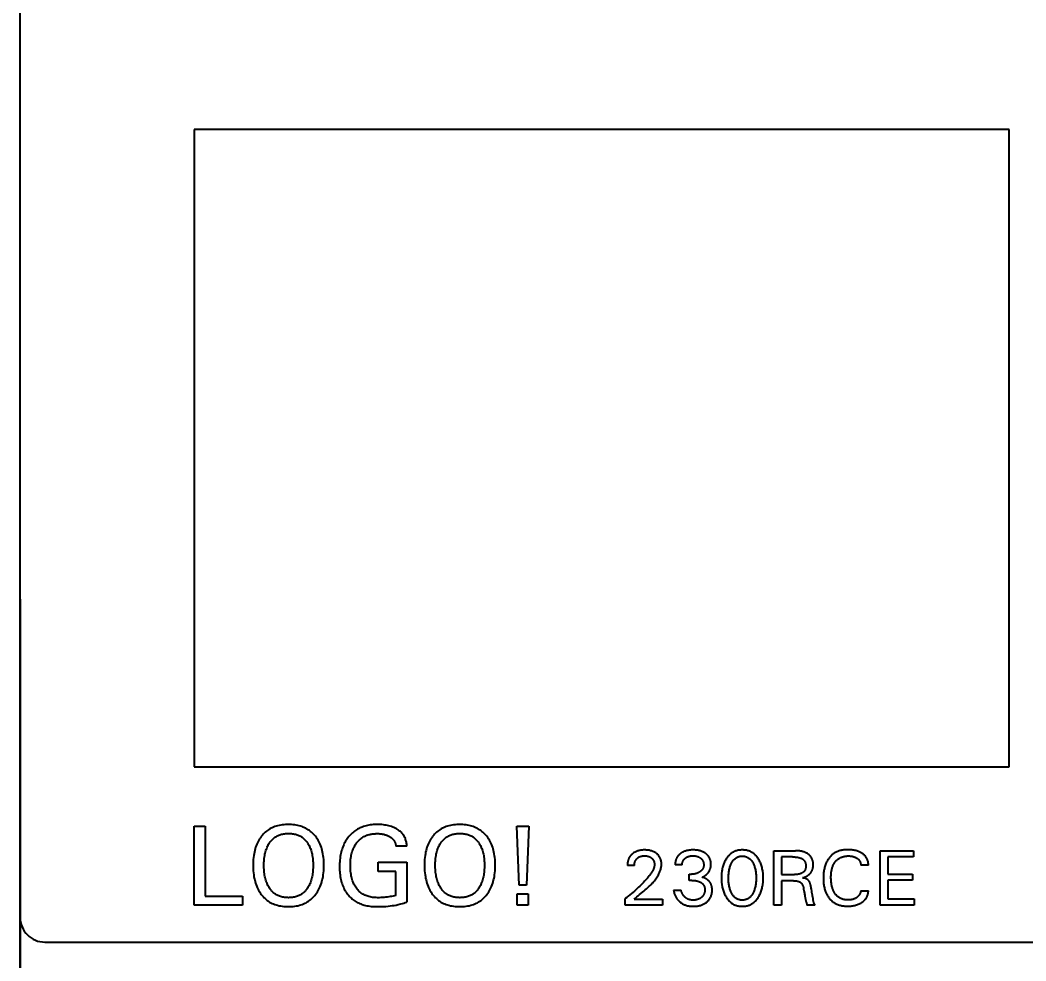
# Model space of a CAD drawing. Extents: x 0 to 420, y 0 to 297.
# Drawn here: x 88.19 to 128.91, y 184.77 to 222.86 of the extents above; entities that cross this region are included whole.
import ezdxf

# ---------------------------------------------------------------- set-up
doc = ezdxf.new("R2010")
doc.units = 0
doc.header["$LTSCALE"] = 23.1
doc.layers.get('0').update_dxf_attribs({"linetype": 'CONTINUOUS'})
doc.layers.add('10000_FRONT', color=7, linetype='CONTINUOUS')
doc.layers.add('10100_DIM_FRONT', color=7, linetype='CONTINUOUS')
doc.dimstyles.get("Standard").update_dxf_attribs({"dimtxt": 2.5, "dimasz": 2.5, "dimexe": 1.25, "dimexo": 0.625, "dimtad": 1, "dimcen": 2.5, "dimazin": 3, "dimtfac": 1, "dimtmove": 0, "dimatfit": 3})

# ---------------------------------------------------------------- blocks, each defined once
blk = doc.blocks.new('_FILLED')
at = {"color": 0, "linetype": 'BYBLOCK'}
blk.add_solid([(0, 0), (-1, 0.132), (-1, -0.132)], dxfattribs=at)
blk = doc.blocks.new('*D2')
at = {"layer": '10100_DIM_FRONT', "color": 7, "linetype": 'CONTINUOUS'}
for p, q in [((88.189, 199.406), (88.189, 146.927)), ((195.189, 170.026), (195.189, 146.927)), ((88.189, 148.927), (141.689, 148.927)), ((195.189, 148.927), (141.689, 148.927))]:
    blk.add_line(p, q, dxfattribs=at)
at = {"layer": '10100_DIM_FRONT', "color": 7, "linetype": 'CONTINUOUS', "xscale": 2.5, "yscale": 2.5, "zscale": 2.5, "rotation": 180}
blk.add_blockref('_FILLED', (88.189, 148.927), dxfattribs=at)
at = {"layer": '10100_DIM_FRONT', "color": 7, "linetype": 'CONTINUOUS', "xscale": 2.5, "yscale": 2.5, "zscale": 2.5}
blk.add_blockref('_FILLED', (195.189, 148.927), dxfattribs=at)

msp = doc.modelspace()

# ---------------------------------------------------------------- linework, layer by layer
at = {"layer": '10000_FRONT', "color": 7, "linetype": 'CONTINUOUS'}
for p, q in [((88.189, 164.026), (88.189, 252.026)), ((95.239, 218.426), (95.239, 192.626)), ((128.239, 218.426), (95.239, 218.426)), ((128.239, 192.626), (128.239, 218.426)), ((95.239, 192.626), (128.239, 192.626)), ((95.239, 187.026), (95.239, 190.226)), ((95.239, 190.226), (95.676, 190.226)), ((95.676, 190.226), (95.676, 187.388)), ((108.401, 187.828), (108.306, 190.226)), ((108.306, 190.226), (108.782, 190.226)), ((108.782, 190.226), (108.687, 187.828)), ((103.843, 189.409), (103.405, 189.409)), ((118.715, 187.026), (118.715, 189.226)), ((118.715, 189.226), (119.591, 189.226)), ((119.016, 188.976), (119.016, 188.26)), ((119.46, 188.976), (119.016, 188.976)), ((123.018, 187.026), (123.018, 189.226)), ((123.018, 189.226), (124.359, 189.226)), ((123.319, 188.976), (123.319, 188.282)), ((124.359, 188.976), (123.319, 188.976)), ((124.359, 189.226), (124.359, 188.976)), ((102.689, 188.389), (102.689, 188.77)), ((102.689, 188.77), (103.843, 188.77)), ((103.843, 188.77), (103.843, 187.15)), ((113.064, 188.632), (112.779, 188.632)), ((114.998, 188.653), (114.712, 188.653)), ((122.538, 188.642), (122.229, 188.642)), ((103.405, 188.389), (102.689, 188.389)), ((103.405, 187.42), (103.405, 188.389)), ((115.274, 188.027), (115.274, 188.273)), ((115.274, 188.273), (115.372, 188.273)), ((119.016, 188.26), (119.54, 188.26)), ((123.319, 188.282), (124.318, 188.282)), ((124.318, 188.282), (124.318, 188.033)), ((108.687, 187.828), (108.401, 187.828)), ((115.394, 188.027), (115.274, 188.027)), ((119.016, 188.011), (119.016, 187.026)), ((119.511, 188.011), (119.016, 188.011)), ((123.319, 188.033), (123.319, 187.275)), ((124.318, 188.033), (123.319, 188.033)), ((95.676, 187.388), (97.187, 187.388)), ((97.187, 187.388), (97.187, 187.026)), ((108.322, 187.026), (108.322, 187.484)), ((108.322, 187.484), (108.766, 187.484)), ((108.766, 187.484), (108.766, 187.026)), ((114.65, 187.626), (114.951, 187.626)), ((119.932, 187.588), (119.918, 187.68)), ((120.277, 187.375), (120.294, 187.278)), ((122.229, 187.609), (122.538, 187.609)), ((97.187, 187.026), (95.239, 187.026)), ((108.766, 187.026), (108.322, 187.026)), ((112.689, 187.026), (112.689, 187.289)), ((114.206, 187.026), (112.689, 187.026)), ((113.047, 187.266), (114.206, 187.266)), ((114.206, 187.266), (114.206, 187.026)), ((119.016, 187.026), (118.715, 187.026)), ((120.367, 187.027), (120.048, 187.027)), ((120.321, 187.154), (120.318, 187.167)), ((124.387, 187.026), (123.018, 187.026)), ((123.319, 187.275), (124.387, 187.275)), ((124.387, 187.275), (124.387, 187.026)), ((89.189, 185.526), (194.189, 185.526))]:
    msp.add_line(p, q, dxfattribs=at)
for points in [[(100.155, 187.456), (100.192, 187.507), (100.227, 187.56), (100.259, 187.614), (100.289, 187.67), (100.317, 187.726), (100.342, 187.784), (100.367, 187.848), (100.389, 187.913), (100.409, 187.979), (100.426, 188.046), (100.441, 188.113), (100.454, 188.18), (100.466, 188.257), (100.475, 188.334), (100.482, 188.412), (100.487, 188.489), (100.49, 188.567), (100.491, 188.645), (100.49, 188.721), (100.487, 188.797), (100.482, 188.873), (100.475, 188.949), (100.465, 189.025), (100.453, 189.1), (100.439, 189.166), (100.424, 189.232), (100.406, 189.298), (100.386, 189.362), (100.363, 189.426), (100.338, 189.488), (100.312, 189.545), (100.283, 189.601), (100.253, 189.656), (100.219, 189.709), (100.184, 189.761), (100.146, 189.811), (100.11, 189.854), (100.073, 189.896), (100.033, 189.936), (99.992, 189.974), (99.949, 190.01), (99.904, 190.044), (99.858, 190.076), (99.809, 190.106), (99.759, 190.134), (99.708, 190.159), (99.656, 190.182), (99.603, 190.202), (99.549, 190.22), (99.494, 190.236), (99.433, 190.251), (99.371, 190.263), (99.308, 190.273), (99.245, 190.28), (99.182, 190.285), (99.119, 190.288), (99.055, 190.289), (98.992, 190.288), (98.928, 190.285), (98.865, 190.28), (98.801, 190.273), (98.739, 190.263), (98.676, 190.251), (98.614, 190.236), (98.56, 190.22), (98.505, 190.202), (98.452, 190.182), (98.4, 190.16), (98.349, 190.135), (98.299, 190.107), (98.25, 190.077), (98.204, 190.046), (98.159, 190.012), (98.116, 189.976), (98.075, 189.938), (98.036, 189.898), (97.998, 189.856), (97.962, 189.813), (97.952, 189.799)], [(103.843, 189.409), (103.843, 189.449), (103.841, 189.489), (103.837, 189.529), (103.831, 189.569), (103.823, 189.608), (103.813, 189.647), (103.8, 189.686), (103.787, 189.721), (103.772, 189.756), (103.755, 189.789), (103.737, 189.822), (103.717, 189.854), (103.696, 189.885), (103.673, 189.914), (103.646, 189.944), (103.618, 189.973), (103.589, 190), (103.558, 190.025), (103.526, 190.05), (103.493, 190.072), (103.46, 190.094), (103.415, 190.12), (103.37, 190.143), (103.324, 190.165), (103.276, 190.185), (103.229, 190.202), (103.176, 190.219), (103.123, 190.234), (103.07, 190.247), (103.016, 190.258), (102.962, 190.267), (102.902, 190.276), (102.841, 190.282), (102.781, 190.286), (102.72, 190.288), (102.659, 190.289), (102.6, 190.288), (102.542, 190.286), (102.483, 190.282), (102.425, 190.276), (102.367, 190.269), (102.309, 190.26), (102.252, 190.248), (102.195, 190.235), (102.144, 190.221), (102.094, 190.205), (102.044, 190.187), (101.995, 190.168), (101.947, 190.147), (101.9, 190.123), (101.853, 190.098), (101.808, 190.071), (101.765, 190.043), (101.723, 190.013), (101.683, 189.981), (101.644, 189.948), (101.606, 189.913), (101.569, 189.876), (101.534, 189.838), (101.5, 189.799), (101.465, 189.755), (101.431, 189.709), (101.399, 189.662), (101.369, 189.613), (101.341, 189.564), (101.315, 189.513), (101.291, 189.462), (101.267, 189.406), (101.245, 189.349), (101.225, 189.291), (101.208, 189.233), (101.192, 189.174), (101.178, 189.114), (101.166, 189.054), (101.154, 188.987), (101.144, 188.919), (101.136, 188.851), (101.131, 188.782), (101.127, 188.714), (101.124, 188.645), (101.124, 188.577)], [(107.093, 187.456), (107.13, 187.507), (107.164, 187.56), (107.197, 187.614), (107.227, 187.67), (107.254, 187.726), (107.279, 187.784), (107.304, 187.848), (107.326, 187.913), (107.346, 187.979), (107.363, 188.046), (107.378, 188.113), (107.391, 188.18), (107.403, 188.257), (107.413, 188.334), (107.42, 188.412), (107.425, 188.489), (107.428, 188.567), (107.428, 188.645), (107.427, 188.721), (107.424, 188.797), (107.419, 188.873), (107.412, 188.949), (107.402, 189.025), (107.39, 189.1), (107.377, 189.166), (107.362, 189.232), (107.344, 189.298), (107.324, 189.362), (107.301, 189.426), (107.275, 189.488), (107.249, 189.545), (107.221, 189.601), (107.19, 189.656), (107.157, 189.709), (107.122, 189.761), (107.084, 189.811), (107.048, 189.854), (107.01, 189.896), (106.97, 189.936), (106.929, 189.974), (106.886, 190.01), (106.841, 190.044), (106.795, 190.076), (106.747, 190.106), (106.697, 190.134), (106.646, 190.159), (106.594, 190.182), (106.54, 190.202), (106.486, 190.22), (106.432, 190.236), (106.37, 190.251), (106.308, 190.263), (106.246, 190.273), (106.183, 190.28), (106.12, 190.285), (106.056, 190.288), (105.993, 190.289), (105.929, 190.288), (105.866, 190.285), (105.802, 190.28), (105.739, 190.273), (105.676, 190.263), (105.614, 190.251), (105.552, 190.236), (105.497, 190.22), (105.443, 190.202), (105.39, 190.182), (105.337, 190.16), (105.286, 190.135), (105.236, 190.107), (105.188, 190.077), (105.141, 190.046), (105.097, 190.012), (105.054, 189.976), (105.013, 189.938), (104.973, 189.898), (104.935, 189.856), (104.9, 189.813), (104.889, 189.799)], [(97.952, 189.799), (97.917, 189.751), (97.884, 189.702), (97.853, 189.651), (97.824, 189.599), (97.798, 189.546), (97.773, 189.492), (97.748, 189.429), (97.726, 189.365), (97.706, 189.3), (97.688, 189.235), (97.673, 189.169), (97.66, 189.102), (97.648, 189.027), (97.638, 188.951), (97.631, 188.874), (97.626, 188.798), (97.623, 188.721), (97.622, 188.645), (97.623, 188.567), (97.626, 188.489), (97.631, 188.412), (97.638, 188.334), (97.647, 188.257), (97.659, 188.18), (97.672, 188.112), (97.687, 188.045), (97.704, 187.978), (97.724, 187.912), (97.746, 187.847), (97.77, 187.783), (97.791, 187.733), (97.814, 187.684), (97.839, 187.636), (97.865, 187.589), (97.894, 187.543), (97.924, 187.498), (97.955, 187.454), (97.991, 187.41), (98.028, 187.367), (98.068, 187.325), (98.109, 187.286), (98.152, 187.249), (98.197, 187.214), (98.243, 187.181), (98.292, 187.15), (98.342, 187.122), (98.393, 187.096), (98.446, 187.073), (98.5, 187.052), (98.554, 187.033), (98.61, 187.017), (98.672, 187.001), (98.735, 186.989), (98.799, 186.979), (98.862, 186.971), (98.927, 186.966), (98.991, 186.963), (99.055, 186.962), (99.12, 186.963), (99.184, 186.966), (99.248, 186.971), (99.312, 186.979), (99.375, 186.989), (99.438, 187.002), (99.5, 187.017), (99.555, 187.033), (99.61, 187.052), (99.664, 187.073), (99.716, 187.097), (99.768, 187.123), (99.818, 187.151), (99.867, 187.182), (99.913, 187.215), (99.958, 187.25), (100.001, 187.288), (100.043, 187.327), (100.082, 187.369), (100.12, 187.412), (100.155, 187.456)], [(98.271, 187.738), (98.247, 187.778), (98.225, 187.818), (98.205, 187.86), (98.186, 187.903), (98.169, 187.946), (98.154, 187.989), (98.138, 188.038), (98.124, 188.088), (98.111, 188.138), (98.101, 188.188), (98.091, 188.239), (98.083, 188.29), (98.076, 188.348), (98.07, 188.406), (98.065, 188.465), (98.062, 188.523), (98.06, 188.582), (98.06, 188.64), (98.06, 188.698), (98.062, 188.755), (98.065, 188.813), (98.07, 188.87), (98.076, 188.928), (98.084, 188.985), (98.092, 189.035), (98.101, 189.085), (98.113, 189.134), (98.125, 189.183), (98.139, 189.232), (98.156, 189.28), (98.172, 189.323), (98.189, 189.366), (98.208, 189.407), (98.229, 189.448), (98.251, 189.488), (98.275, 189.527), (98.296, 189.558), (98.318, 189.589), (98.342, 189.618), (98.366, 189.647), (98.392, 189.674), (98.419, 189.7), (98.447, 189.725), (98.476, 189.749), (98.505, 189.77), (98.536, 189.791), (98.567, 189.809), (98.6, 189.827), (98.633, 189.843), (98.667, 189.857), (98.701, 189.87), (98.736, 189.882), (98.775, 189.893), (98.814, 189.902), (98.854, 189.91), (98.894, 189.916), (98.934, 189.921), (98.974, 189.924), (99.015, 189.926), (99.055, 189.926), (99.096, 189.926), (99.137, 189.924), (99.177, 189.921), (99.218, 189.916), (99.258, 189.91), (99.298, 189.902), (99.337, 189.893), (99.376, 189.882), (99.411, 189.87), (99.445, 189.857), (99.479, 189.843), (99.513, 189.827), (99.545, 189.81), (99.577, 189.791), (99.607, 189.77), (99.637, 189.749), (99.666, 189.725), (99.694, 189.7), (99.721, 189.674), (99.747, 189.647), (99.771, 189.618), (99.795, 189.589), (99.817, 189.558), (99.838, 189.527), (99.844, 189.517)], [(103.405, 187.42), (103.348, 187.405), (103.291, 187.391), (103.233, 187.378), (103.175, 187.367), (103.113, 187.357), (103.051, 187.349), (102.989, 187.341), (102.926, 187.335), (102.86, 187.33), (102.793, 187.327), (102.726, 187.325), (102.659, 187.325), (102.609, 187.326), (102.558, 187.329), (102.508, 187.333), (102.458, 187.338), (102.408, 187.346), (102.358, 187.356), (102.309, 187.367), (102.266, 187.38), (102.224, 187.394), (102.182, 187.411), (102.141, 187.429), (102.101, 187.449), (102.063, 187.471), (102.025, 187.495), (101.99, 187.521), (101.955, 187.548), (101.923, 187.577), (101.891, 187.608), (101.861, 187.64), (101.833, 187.673), (101.806, 187.708), (101.779, 187.747), (101.754, 187.788), (101.73, 187.829), (101.708, 187.872), (101.688, 187.915), (101.67, 187.959), (101.652, 188.01), (101.636, 188.06), (101.621, 188.112), (101.609, 188.164), (101.598, 188.216), (101.589, 188.269), (101.58, 188.329), (101.573, 188.39), (101.568, 188.452), (101.564, 188.513), (101.562, 188.574), (101.561, 188.636), (101.562, 188.696), (101.564, 188.755), (101.568, 188.815), (101.573, 188.874), (101.581, 188.934), (101.59, 188.993), (101.599, 189.044), (101.611, 189.096), (101.624, 189.147), (101.639, 189.197), (101.655, 189.247), (101.674, 189.296), (101.693, 189.34), (101.714, 189.383), (101.737, 189.425), (101.761, 189.466), (101.787, 189.506), (101.815, 189.545), (101.842, 189.579), (101.871, 189.612), (101.901, 189.643), (101.933, 189.673), (101.965, 189.701), (102, 189.728), (102.035, 189.753), (102.072, 189.777), (102.111, 189.798), (102.15, 189.818), (102.191, 189.835), (102.232, 189.851), (102.274, 189.865), (102.316, 189.878)], [(102.316, 189.878), (102.347, 189.886), (102.378, 189.892), (102.408, 189.898), (102.44, 189.904), (102.471, 189.908), (102.502, 189.912), (102.533, 189.915), (102.565, 189.917), (102.596, 189.918), (102.628, 189.919), (102.659, 189.919), (102.689, 189.919), (102.719, 189.918), (102.748, 189.916), (102.778, 189.914), (102.807, 189.911), (102.837, 189.907), (102.864, 189.902), (102.891, 189.897), (102.918, 189.891), (102.945, 189.884), (102.971, 189.876), (102.998, 189.868), (103.023, 189.859), (103.047, 189.85), (103.071, 189.839), (103.095, 189.828), (103.119, 189.816), (103.142, 189.804), (103.159, 189.794), (103.175, 189.784), (103.191, 189.773), (103.207, 189.762), (103.222, 189.75), (103.237, 189.738), (103.252, 189.725), (103.266, 189.712), (103.279, 189.698), (103.292, 189.684), (103.305, 189.668), (103.317, 189.653), (103.329, 189.636), (103.339, 189.62), (103.349, 189.602), (103.358, 189.585), (103.367, 189.567), (103.374, 189.55), (103.38, 189.533), (103.386, 189.516), (103.391, 189.499), (103.395, 189.481), (103.399, 189.463), (103.402, 189.445), (103.404, 189.427), (103.405, 189.409)], [(104.889, 189.799), (104.854, 189.751), (104.821, 189.702), (104.79, 189.651), (104.762, 189.599), (104.735, 189.546), (104.711, 189.492), (104.686, 189.429), (104.663, 189.365), (104.643, 189.3), (104.626, 189.235), (104.61, 189.169), (104.597, 189.102), (104.585, 189.027), (104.576, 188.951), (104.568, 188.874), (104.563, 188.798), (104.561, 188.721), (104.56, 188.645), (104.56, 188.567), (104.563, 188.489), (104.568, 188.412), (104.575, 188.334), (104.585, 188.257), (104.597, 188.18), (104.609, 188.112), (104.624, 188.045), (104.641, 187.978), (104.661, 187.912), (104.683, 187.847), (104.708, 187.783), (104.729, 187.733), (104.752, 187.684), (104.777, 187.636), (104.803, 187.589), (104.831, 187.543), (104.861, 187.498), (104.893, 187.454), (104.928, 187.41), (104.966, 187.367), (105.005, 187.325), (105.046, 187.286), (105.089, 187.249), (105.134, 187.214), (105.18, 187.181), (105.229, 187.15), (105.279, 187.122), (105.331, 187.096), (105.384, 187.073), (105.437, 187.052), (105.492, 187.033), (105.547, 187.017), (105.61, 187.001), (105.673, 186.989), (105.736, 186.979), (105.8, 186.971), (105.864, 186.966), (105.928, 186.963), (105.993, 186.962), (106.057, 186.963), (106.121, 186.966), (106.185, 186.971), (106.249, 186.979), (106.312, 186.989), (106.375, 187.002), (106.438, 187.017), (106.493, 187.033), (106.548, 187.052), (106.601, 187.073), (106.654, 187.097), (106.705, 187.123), (106.756, 187.151), (106.804, 187.182), (106.851, 187.215), (106.896, 187.25), (106.939, 187.288), (106.98, 187.327), (107.02, 187.369), (107.057, 187.412), (107.093, 187.456)], [(105.208, 187.738), (105.185, 187.778), (105.163, 187.818), (105.142, 187.86), (105.124, 187.903), (105.107, 187.946), (105.091, 187.989), (105.075, 188.038), (105.061, 188.088), (105.049, 188.138), (105.038, 188.188), (105.029, 188.239), (105.021, 188.29), (105.013, 188.348), (105.007, 188.406), (105.003, 188.465), (105, 188.523), (104.998, 188.582), (104.997, 188.64), (104.998, 188.698), (105, 188.755), (105.003, 188.813), (105.007, 188.87), (105.014, 188.928), (105.021, 188.985), (105.029, 189.035), (105.039, 189.085), (105.05, 189.134), (105.063, 189.183), (105.077, 189.232), (105.093, 189.28), (105.109, 189.323), (105.127, 189.366), (105.146, 189.407), (105.166, 189.448), (105.189, 189.488), (105.213, 189.527), (105.234, 189.558), (105.256, 189.589), (105.279, 189.618), (105.304, 189.647), (105.329, 189.674), (105.356, 189.7), (105.384, 189.725), (105.413, 189.749), (105.443, 189.77), (105.473, 189.791), (105.505, 189.809), (105.537, 189.827), (105.57, 189.843), (105.604, 189.857), (105.639, 189.87), (105.673, 189.882), (105.712, 189.893), (105.752, 189.902), (105.791, 189.91), (105.831, 189.916), (105.871, 189.921), (105.912, 189.924), (105.952, 189.926), (105.993, 189.926), (106.034, 189.926), (106.074, 189.924), (106.115, 189.921), (106.155, 189.916), (106.195, 189.91), (106.235, 189.902), (106.275, 189.893), (106.314, 189.882), (106.349, 189.87), (106.383, 189.857), (106.417, 189.843), (106.45, 189.827), (106.482, 189.81), (106.514, 189.791), (106.545, 189.77), (106.574, 189.749), (106.604, 189.725), (106.632, 189.7), (106.659, 189.674), (106.684, 189.647), (106.709, 189.618), (106.732, 189.589), (106.754, 189.558), (106.775, 189.527), (106.782, 189.517)], [(99.844, 189.517), (99.867, 189.479), (99.888, 189.441), (99.908, 189.402), (99.926, 189.362), (99.942, 189.321), (99.957, 189.28), (99.974, 189.232), (99.988, 189.183), (100, 189.134), (100.012, 189.085), (100.021, 189.035), (100.029, 188.985), (100.037, 188.928), (100.043, 188.87), (100.048, 188.813), (100.051, 188.755), (100.053, 188.698), (100.053, 188.64), (100.053, 188.582), (100.051, 188.523), (100.048, 188.464), (100.043, 188.406), (100.037, 188.347), (100.03, 188.289), (100.022, 188.238), (100.012, 188.187), (100.002, 188.137), (99.989, 188.087), (99.975, 188.037), (99.96, 187.988), (99.944, 187.945), (99.927, 187.902), (99.908, 187.86), (99.888, 187.818), (99.866, 187.777), (99.842, 187.738), (99.821, 187.706), (99.799, 187.674), (99.776, 187.644), (99.751, 187.614), (99.726, 187.586), (99.699, 187.559), (99.67, 187.533), (99.641, 187.508), (99.611, 187.486), (99.58, 187.465), (99.549, 187.446), (99.516, 187.428), (99.483, 187.411), (99.449, 187.396), (99.414, 187.383), (99.379, 187.371), (99.339, 187.359), (99.3, 187.35), (99.259, 187.342), (99.219, 187.335), (99.178, 187.331), (99.137, 187.327), (99.096, 187.326), (99.055, 187.325), (99.014, 187.326), (98.973, 187.327), (98.932, 187.331), (98.892, 187.335), (98.851, 187.342), (98.811, 187.35), (98.772, 187.359), (98.732, 187.371), (98.697, 187.383), (98.663, 187.396), (98.629, 187.411), (98.595, 187.428), (98.563, 187.446), (98.531, 187.465), (98.5, 187.486), (98.471, 187.508), (98.441, 187.533), (98.413, 187.559), (98.387, 187.586), (98.361, 187.614), (98.337, 187.644), (98.313, 187.674), (98.291, 187.706), (98.271, 187.738)], [(106.782, 189.517), (106.805, 189.479), (106.826, 189.441), (106.845, 189.402), (106.863, 189.362), (106.88, 189.321), (106.895, 189.28), (106.911, 189.232), (106.925, 189.183), (106.938, 189.134), (106.949, 189.085), (106.959, 189.035), (106.967, 188.985), (106.974, 188.928), (106.981, 188.87), (106.985, 188.813), (106.988, 188.755), (106.99, 188.698), (106.991, 188.64), (106.99, 188.582), (106.988, 188.523), (106.985, 188.464), (106.981, 188.406), (106.975, 188.347), (106.967, 188.289), (106.959, 188.238), (106.95, 188.187), (106.939, 188.137), (106.927, 188.087), (106.913, 188.037), (106.897, 187.988), (106.881, 187.945), (106.864, 187.902), (106.846, 187.86), (106.825, 187.818), (106.803, 187.777), (106.78, 187.738), (106.759, 187.706), (106.737, 187.674), (106.713, 187.644), (106.689, 187.614), (106.663, 187.586), (106.636, 187.559), (106.608, 187.533), (106.578, 187.508), (106.549, 187.486), (106.518, 187.465), (106.486, 187.446), (106.454, 187.428), (106.42, 187.411), (106.386, 187.396), (106.351, 187.383), (106.316, 187.371), (106.277, 187.359), (106.237, 187.35), (106.197, 187.342), (106.157, 187.335), (106.116, 187.331), (106.075, 187.327), (106.034, 187.326), (105.993, 187.325), (105.952, 187.326), (105.911, 187.327), (105.87, 187.331), (105.829, 187.335), (105.789, 187.342), (105.749, 187.35), (105.709, 187.359), (105.67, 187.371), (105.635, 187.383), (105.6, 187.396), (105.566, 187.411), (105.533, 187.428), (105.5, 187.446), (105.469, 187.465), (105.438, 187.486), (105.408, 187.508), (105.379, 187.533), (105.351, 187.559), (105.324, 187.586), (105.298, 187.614), (105.274, 187.644), (105.251, 187.674), (105.229, 187.706), (105.208, 187.738)], [(112.979, 189.099), (112.968, 189.09), (112.957, 189.08), (112.947, 189.071), (112.937, 189.061), (112.928, 189.05), (112.918, 189.04), (112.909, 189.029), (112.9, 189.018), (112.892, 189.007), (112.883, 188.996), (112.875, 188.984), (112.868, 188.972), (112.86, 188.96), (112.853, 188.948), (112.847, 188.936), (112.84, 188.923), (112.834, 188.91), (112.829, 188.897), (112.823, 188.884), (112.818, 188.871), (112.813, 188.857), (112.809, 188.844), (112.805, 188.83), (112.801, 188.817), (112.797, 188.801), (112.794, 188.786), (112.791, 188.771), (112.788, 188.755), (112.786, 188.74), (112.784, 188.724), (112.782, 188.709), (112.781, 188.693), (112.78, 188.678), (112.779, 188.662), (112.779, 188.647), (112.779, 188.632)], [(113.047, 187.266), (113.102, 187.311), (113.158, 187.357), (113.215, 187.403), (113.272, 187.449), (113.329, 187.495), (113.387, 187.542), (113.444, 187.589), (113.501, 187.637), (113.557, 187.685), (113.612, 187.735), (113.666, 187.785), (113.702, 187.82), (113.737, 187.856), (113.771, 187.893), (113.805, 187.93), (113.838, 187.967), (113.87, 188.006), (113.9, 188.045), (113.93, 188.085), (113.959, 188.126), (113.986, 188.168), (114.012, 188.211), (114.037, 188.255), (114.052, 188.285), (114.068, 188.316), (114.082, 188.347), (114.095, 188.379), (114.108, 188.411), (114.119, 188.443), (114.129, 188.475), (114.138, 188.508), (114.145, 188.541), (114.151, 188.575), (114.156, 188.608), (114.159, 188.641), (114.16, 188.675), (114.16, 188.705), (114.158, 188.735), (114.155, 188.764), (114.151, 188.794), (114.145, 188.823), (114.137, 188.852), (114.129, 188.878), (114.119, 188.904), (114.108, 188.929), (114.096, 188.953), (114.082, 188.977), (114.068, 188.999), (114.051, 189.022), (114.033, 189.043), (114.014, 189.063), (113.994, 189.082), (113.973, 189.101), (113.951, 189.118), (113.926, 189.136), (113.899, 189.153), (113.872, 189.169), (113.844, 189.183), (113.815, 189.196), (113.784, 189.208), (113.753, 189.219), (113.72, 189.228), (113.688, 189.236), (113.655, 189.243), (113.618, 189.249), (113.581, 189.253), (113.544, 189.256), (113.507, 189.258), (113.47, 189.258), (113.431, 189.258), (113.393, 189.256), (113.355, 189.252), (113.318, 189.247), (113.28, 189.241), (113.252, 189.234), (113.224, 189.227), (113.196, 189.219), (113.169, 189.21), (113.143, 189.199), (113.116, 189.188), (113.087, 189.173), (113.058, 189.157), (113.031, 189.139), (113.004, 189.12), (112.979, 189.099)], [(113.064, 188.632), (113.064, 188.648), (113.065, 188.664), (113.066, 188.68), (113.068, 188.696), (113.07, 188.712), (113.073, 188.728), (113.077, 188.744), (113.08, 188.758), (113.085, 188.772), (113.089, 188.786), (113.095, 188.799), (113.1, 188.813), (113.107, 188.826), (113.114, 188.839), (113.121, 188.851), (113.129, 188.863), (113.137, 188.874), (113.146, 188.886), (113.156, 188.896), (113.166, 188.907), (113.176, 188.917), (113.186, 188.927), (113.198, 188.936), (113.209, 188.945), (113.221, 188.953), (113.233, 188.961), (113.245, 188.968), (113.258, 188.975), (113.271, 188.981), (113.285, 188.987), (113.299, 188.993), (113.313, 188.998), (113.327, 189.002), (113.341, 189.006), (113.356, 189.01), (113.372, 189.013), (113.388, 189.016), (113.404, 189.018), (113.421, 189.019), (113.437, 189.02), (113.453, 189.021), (113.47, 189.021), (113.488, 189.021), (113.507, 189.02), (113.525, 189.019), (113.544, 189.017), (113.562, 189.015), (113.581, 189.011), (113.595, 189.009), (113.609, 189.005), (113.622, 189.001), (113.636, 188.997), (113.65, 188.993), (113.663, 188.987), (113.676, 188.982), (113.69, 188.975), (113.704, 188.968), (113.718, 188.96), (113.731, 188.951), (113.744, 188.942), (113.757, 188.932), (113.767, 188.923), (113.778, 188.914), (113.788, 188.904), (113.797, 188.894), (113.806, 188.883), (113.814, 188.872), (113.822, 188.86), (113.83, 188.848), (113.836, 188.836), (113.843, 188.823), (113.848, 188.81), (113.853, 188.797), (113.858, 188.784), (113.862, 188.77), (113.866, 188.755), (113.869, 188.74), (113.871, 188.725), (113.873, 188.709), (113.875, 188.694), (113.875, 188.678), (113.875, 188.663)], [(115.074, 189.195), (115.059, 189.188), (115.044, 189.181), (115.03, 189.174), (115.015, 189.167), (115.001, 189.159), (114.987, 189.151), (114.973, 189.142), (114.959, 189.134), (114.945, 189.124), (114.932, 189.115), (114.921, 189.106), (114.909, 189.097), (114.898, 189.088), (114.887, 189.078), (114.877, 189.068), (114.866, 189.058), (114.856, 189.048), (114.846, 189.037), (114.837, 189.026), (114.827, 189.015), (114.819, 189.004), (114.81, 188.992), (114.801, 188.979), (114.793, 188.966), (114.785, 188.953), (114.778, 188.939), (114.771, 188.925), (114.764, 188.911), (114.758, 188.897), (114.752, 188.883), (114.746, 188.868), (114.741, 188.853), (114.737, 188.838), (114.732, 188.822), (114.728, 188.805), (114.724, 188.789), (114.721, 188.772), (114.719, 188.755), (114.716, 188.738), (114.715, 188.721), (114.713, 188.704), (114.713, 188.687), (114.712, 188.67), (114.712, 188.653)], [(114.998, 188.653), (114.998, 188.669), (114.998, 188.685), (115, 188.701), (115.002, 188.717), (115.005, 188.732), (115.008, 188.748), (115.013, 188.763), (115.017, 188.777), (115.022, 188.791), (115.028, 188.805), (115.034, 188.818), (115.041, 188.831), (115.049, 188.843), (115.057, 188.856), (115.065, 188.866), (115.074, 188.877), (115.082, 188.887), (115.092, 188.896), (115.101, 188.905), (115.111, 188.914), (115.121, 188.923), (115.132, 188.931), (115.145, 188.941), (115.159, 188.95), (115.174, 188.959), (115.188, 188.967), (115.203, 188.974), (115.219, 188.981), (115.235, 188.988), (115.252, 188.994), (115.268, 188.999), (115.285, 189.004), (115.302, 189.008), (115.32, 189.011), (115.338, 189.014), (115.358, 189.017), (115.377, 189.019), (115.396, 189.02), (115.415, 189.021), (115.434, 189.021), (115.454, 189.021), (115.473, 189.02), (115.493, 189.019), (115.513, 189.017), (115.532, 189.014), (115.551, 189.011), (115.569, 189.008), (115.586, 189.004), (115.603, 188.999), (115.62, 188.994), (115.637, 188.988), (115.653, 188.981), (115.668, 188.974), (115.683, 188.967), (115.698, 188.959), (115.712, 188.95), (115.726, 188.941), (115.74, 188.931), (115.75, 188.923), (115.76, 188.914), (115.77, 188.905), (115.779, 188.896), (115.788, 188.887), (115.797, 188.877), (115.805, 188.867), (115.813, 188.856), (115.82, 188.845), (115.826, 188.834), (115.832, 188.823), (115.838, 188.811), (115.843, 188.799), (115.848, 188.787), (115.852, 188.775), (115.856, 188.762), (115.86, 188.747), (115.864, 188.731), (115.867, 188.715), (115.869, 188.699), (115.87, 188.683), (115.871, 188.666), (115.871, 188.65)], [(115.802, 188.151), (115.821, 188.16), (115.84, 188.169), (115.859, 188.179), (115.877, 188.189), (115.895, 188.2), (115.912, 188.211), (115.93, 188.223), (115.946, 188.235), (115.963, 188.248), (115.981, 188.263), (115.998, 188.279), (116.015, 188.296), (116.031, 188.313), (116.046, 188.331), (116.061, 188.349), (116.075, 188.369), (116.087, 188.388), (116.098, 188.407), (116.109, 188.427), (116.118, 188.448), (116.127, 188.469), (116.135, 188.49), (116.142, 188.512), (116.148, 188.535), (116.153, 188.559), (116.157, 188.582), (116.16, 188.606), (116.162, 188.63), (116.163, 188.654), (116.164, 188.678), (116.164, 188.701), (116.162, 188.723), (116.161, 188.745), (116.158, 188.767), (116.154, 188.789), (116.15, 188.811), (116.145, 188.832), (116.138, 188.854), (116.131, 188.876), (116.122, 188.898), (116.112, 188.92), (116.101, 188.941), (116.089, 188.962), (116.076, 188.982), (116.062, 189.001), (116.048, 189.018), (116.034, 189.035), (116.019, 189.051), (116.003, 189.066), (115.987, 189.081), (115.97, 189.095), (115.953, 189.108), (115.935, 189.121), (115.912, 189.136), (115.889, 189.15), (115.865, 189.163), (115.841, 189.176), (115.816, 189.187), (115.791, 189.197), (115.765, 189.207), (115.737, 189.216), (115.71, 189.224), (115.682, 189.232), (115.654, 189.238), (115.626, 189.243), (115.594, 189.248), (115.563, 189.252), (115.532, 189.255), (115.5, 189.257), (115.469, 189.258), (115.437, 189.258), (115.405, 189.258), (115.372, 189.257), (115.34, 189.255), (115.307, 189.252), (115.275, 189.247), (115.243, 189.242), (115.214, 189.237), (115.185, 189.23), (115.157, 189.223), (115.129, 189.215), (115.101, 189.205), (115.074, 189.195)], [(118.088, 187.356), (118.109, 187.392), (118.129, 187.429), (118.147, 187.467), (118.164, 187.505), (118.18, 187.544), (118.194, 187.583), (118.208, 187.625), (118.221, 187.668), (118.232, 187.711), (118.242, 187.754), (118.251, 187.797), (118.258, 187.841), (118.265, 187.889), (118.271, 187.937), (118.275, 187.985), (118.278, 188.033), (118.279, 188.081), (118.28, 188.129), (118.279, 188.177), (118.277, 188.225), (118.275, 188.272), (118.27, 188.319), (118.265, 188.367), (118.258, 188.414), (118.25, 188.457), (118.242, 188.499), (118.232, 188.542), (118.22, 188.584), (118.207, 188.626), (118.193, 188.667), (118.178, 188.706), (118.162, 188.744), (118.145, 188.782), (118.126, 188.819), (118.106, 188.855), (118.085, 188.89), (118.066, 188.919), (118.047, 188.946), (118.027, 188.973), (118.006, 189), (117.983, 189.025), (117.96, 189.049), (117.936, 189.073), (117.91, 189.095), (117.882, 189.117), (117.853, 189.138), (117.823, 189.157), (117.791, 189.175), (117.759, 189.191), (117.726, 189.205), (117.693, 189.217), (117.661, 189.227), (117.629, 189.236), (117.597, 189.243), (117.564, 189.249), (117.531, 189.253), (117.498, 189.256), (117.465, 189.258), (117.432, 189.258), (117.398, 189.258), (117.365, 189.256), (117.332, 189.253), (117.299, 189.249), (117.267, 189.243), (117.235, 189.236), (117.203, 189.227), (117.171, 189.217), (117.138, 189.205), (117.105, 189.191), (117.073, 189.175), (117.041, 189.157), (117.011, 189.138), (116.982, 189.117), (116.953, 189.095), (116.928, 189.073), (116.903, 189.049), (116.88, 189.025), (116.858, 189), (116.836, 188.973), (116.816, 188.946), (116.797, 188.919), (116.778, 188.89), (116.773, 188.881)], [(116.982, 187.545), (116.968, 187.578), (116.954, 187.612), (116.942, 187.646), (116.931, 187.681), (116.921, 187.716), (116.911, 187.754), (116.903, 187.793), (116.896, 187.832), (116.889, 187.871), (116.884, 187.91), (116.879, 187.953), (116.876, 187.996), (116.874, 188.04), (116.872, 188.083), (116.872, 188.126), (116.872, 188.169), (116.874, 188.212), (116.876, 188.254), (116.88, 188.297), (116.884, 188.34), (116.89, 188.378), (116.896, 188.417), (116.903, 188.455), (116.912, 188.493), (116.922, 188.53), (116.932, 188.565), (116.943, 188.599), (116.956, 188.633), (116.969, 188.666), (116.984, 188.699), (116.996, 188.722), (117.008, 188.745), (117.021, 188.767), (117.035, 188.789), (117.05, 188.811), (117.065, 188.832), (117.082, 188.852), (117.1, 188.871), (117.116, 188.887), (117.133, 188.902), (117.151, 188.917), (117.169, 188.93), (117.188, 188.943), (117.208, 188.954), (117.228, 188.965), (117.249, 188.974), (117.27, 188.983), (117.293, 188.99), (117.315, 188.996), (117.338, 189.001), (117.361, 189.004), (117.385, 189.007), (117.408, 189.008), (117.432, 189.009), (117.455, 189.008), (117.478, 189.007), (117.502, 189.004), (117.525, 189.001), (117.548, 188.996), (117.57, 188.99), (117.593, 188.983), (117.614, 188.974), (117.635, 188.965), (117.655, 188.954), (117.675, 188.943), (117.694, 188.93), (117.712, 188.917), (117.73, 188.902), (117.747, 188.887), (117.763, 188.871), (117.781, 188.852), (117.798, 188.832), (117.813, 188.811), (117.828, 188.789), (117.842, 188.767), (117.855, 188.745), (117.867, 188.722), (117.879, 188.699), (117.882, 188.692)], [(119.46, 188.976), (119.486, 188.976), (119.511, 188.975), (119.537, 188.974), (119.562, 188.973), (119.588, 188.971), (119.613, 188.969), (119.634, 188.967), (119.655, 188.964), (119.676, 188.961), (119.697, 188.957), (119.717, 188.953), (119.738, 188.948), (119.752, 188.944), (119.766, 188.94), (119.78, 188.935), (119.794, 188.93), (119.808, 188.925), (119.821, 188.919), (119.834, 188.912), (119.846, 188.906), (119.858, 188.899), (119.869, 188.892), (119.88, 188.884), (119.89, 188.875), (119.901, 188.867), (119.91, 188.858), (119.92, 188.848), (119.929, 188.838), (119.937, 188.828), (119.945, 188.817), (119.952, 188.806), (119.959, 188.795), (119.965, 188.783), (119.971, 188.771), (119.976, 188.759), (119.981, 188.747), (119.985, 188.734), (119.99, 188.72), (119.993, 188.705), (119.997, 188.691), (119.999, 188.676), (120.001, 188.661), (120.003, 188.646), (120.004, 188.631), (120.004, 188.616), (120.004, 188.6), (120.004, 188.588), (120.003, 188.575), (120.002, 188.563), (120.001, 188.55), (119.999, 188.538), (119.997, 188.525), (119.995, 188.513), (119.992, 188.501), (119.988, 188.489), (119.985, 188.477), (119.981, 188.466), (119.976, 188.454), (119.971, 188.443), (119.965, 188.432), (119.959, 188.422), (119.953, 188.411), (119.945, 188.401), (119.937, 188.391), (119.928, 188.382), (119.919, 188.373), (119.91, 188.364), (119.9, 188.356), (119.89, 188.348), (119.879, 188.34), (119.868, 188.333), (119.857, 188.326), (119.845, 188.32), (119.834, 188.314), (119.822, 188.308), (119.81, 188.303), (119.798, 188.298), (119.781, 188.292), (119.764, 188.287), (119.747, 188.282), (119.73, 188.278), (119.713, 188.274), (119.696, 188.271), (119.679, 188.268), (119.661, 188.266), (119.644, 188.265), (119.627, 188.263), (119.609, 188.262), (119.592, 188.261), (119.574, 188.261), (119.557, 188.261), (119.54, 188.26)], [(119.87, 188.126), (119.891, 188.133), (119.913, 188.14), (119.934, 188.148), (119.955, 188.156), (119.974, 188.165), (119.994, 188.174), (120.013, 188.183), (120.032, 188.194), (120.049, 188.204), (120.067, 188.215), (120.084, 188.226), (120.101, 188.239), (120.117, 188.251), (120.132, 188.264), (120.147, 188.278), (120.162, 188.292), (120.176, 188.306), (120.189, 188.321), (120.202, 188.337), (120.214, 188.353), (120.225, 188.37), (120.236, 188.386), (120.245, 188.404), (120.254, 188.421), (120.262, 188.439), (120.27, 188.457), (120.276, 188.476), (120.282, 188.494), (120.288, 188.515), (120.293, 188.535), (120.297, 188.556), (120.3, 188.577), (120.302, 188.598), (120.304, 188.619), (120.305, 188.64), (120.305, 188.661), (120.305, 188.684), (120.304, 188.706), (120.302, 188.729), (120.299, 188.751), (120.296, 188.773), (120.292, 188.795), (120.287, 188.817), (120.28, 188.839), (120.274, 188.858), (120.267, 188.877), (120.259, 188.896), (120.25, 188.915), (120.24, 188.933), (120.23, 188.951), (120.219, 188.968), (120.207, 188.985), (120.194, 189.001), (120.18, 189.017), (120.165, 189.032), (120.15, 189.047), (120.134, 189.061), (120.118, 189.074), (120.101, 189.087), (120.084, 189.099), (120.065, 189.111), (120.046, 189.123), (120.026, 189.133), (120.006, 189.143), (119.986, 189.153), (119.966, 189.161), (119.945, 189.169), (119.922, 189.177), (119.899, 189.185), (119.876, 189.191), (119.852, 189.197), (119.829, 189.203), (119.805, 189.207), (119.781, 189.212), (119.749, 189.216), (119.718, 189.22), (119.686, 189.222), (119.654, 189.224), (119.623, 189.225), (119.591, 189.226)], [(122.538, 188.642), (122.538, 188.671), (122.537, 188.699), (122.534, 188.728), (122.529, 188.756), (122.524, 188.784), (122.516, 188.812), (122.508, 188.839), (122.498, 188.864), (122.488, 188.889), (122.476, 188.913), (122.463, 188.936), (122.449, 188.959), (122.434, 188.981), (122.417, 189.002), (122.399, 189.023), (122.379, 189.044), (122.358, 189.063), (122.336, 189.081), (122.314, 189.099), (122.29, 189.115), (122.267, 189.13), (122.24, 189.146), (122.214, 189.16), (122.187, 189.173), (122.159, 189.186), (122.131, 189.197), (122.103, 189.208), (122.066, 189.22), (122.028, 189.23), (121.99, 189.239), (121.952, 189.247), (121.913, 189.254), (121.87, 189.26), (121.827, 189.264), (121.784, 189.267), (121.741, 189.269), (121.697, 189.269), (121.659, 189.269), (121.621, 189.267), (121.582, 189.264), (121.544, 189.26), (121.506, 189.255), (121.468, 189.249), (121.431, 189.241), (121.393, 189.231), (121.36, 189.222), (121.327, 189.211), (121.295, 189.199), (121.263, 189.185), (121.232, 189.17), (121.201, 189.154), (121.171, 189.137), (121.142, 189.118), (121.114, 189.098), (121.087, 189.077), (121.061, 189.055), (121.036, 189.032), (121.011, 189.008), (120.988, 188.982), (120.966, 188.956), (120.944, 188.929), (120.922, 188.899), (120.902, 188.869), (120.882, 188.837), (120.864, 188.805), (120.847, 188.772), (120.831, 188.738), (120.816, 188.704), (120.801, 188.667), (120.788, 188.629), (120.776, 188.59), (120.765, 188.551), (120.755, 188.512), (120.747, 188.473), (120.739, 188.433), (120.732, 188.388), (120.726, 188.343), (120.721, 188.298), (120.718, 188.252), (120.715, 188.207), (120.714, 188.161), (120.714, 188.115)], [(121.033, 188.341), (121.036, 188.364), (121.04, 188.388), (121.045, 188.417), (121.051, 188.446), (121.058, 188.475), (121.065, 188.504), (121.074, 188.533), (121.083, 188.561), (121.093, 188.589), (121.103, 188.614), (121.114, 188.639), (121.126, 188.663), (121.138, 188.687), (121.152, 188.711), (121.166, 188.734), (121.181, 188.756), (121.195, 188.774), (121.209, 188.792), (121.223, 188.809), (121.238, 188.826), (121.254, 188.842), (121.271, 188.858), (121.288, 188.872), (121.305, 188.887), (121.323, 188.9), (121.342, 188.913), (121.361, 188.925), (121.381, 188.936), (121.401, 188.946), (121.421, 188.956), (121.442, 188.964), (121.463, 188.972), (121.484, 188.98), (121.506, 188.986), (121.53, 188.993), (121.554, 188.998), (121.579, 189.003), (121.604, 189.007), (121.629, 189.01), (121.653, 189.012), (121.679, 189.014), (121.704, 189.015), (121.729, 189.015), (121.754, 189.015), (121.78, 189.014), (121.805, 189.012), (121.83, 189.009), (121.855, 189.006), (121.878, 189.002), (121.901, 188.997), (121.923, 188.991), (121.946, 188.985), (121.968, 188.978), (121.988, 188.97), (122.008, 188.961), (122.027, 188.952), (122.047, 188.942), (122.065, 188.931), (122.08, 188.922), (122.094, 188.912), (122.107, 188.902), (122.121, 188.891), (122.133, 188.879), (122.145, 188.867), (122.156, 188.854), (122.166, 188.842), (122.175, 188.829), (122.184, 188.816), (122.192, 188.802), (122.199, 188.788), (122.205, 188.773), (122.211, 188.758), (122.216, 188.742), (122.221, 188.726), (122.224, 188.709), (122.227, 188.693), (122.228, 188.676), (122.229, 188.659), (122.229, 188.642)], [(101.124, 188.577), (101.124, 188.51), (101.127, 188.444), (101.131, 188.378), (101.136, 188.312), (101.144, 188.246), (101.154, 188.18), (101.165, 188.115), (101.177, 188.058), (101.191, 188.001), (101.207, 187.944), (101.225, 187.888), (101.244, 187.833), (101.266, 187.779), (101.29, 187.725), (101.314, 187.676), (101.34, 187.628), (101.368, 187.581), (101.398, 187.536), (101.429, 187.491), (101.463, 187.448), (101.498, 187.407), (101.531, 187.371), (101.565, 187.336), (101.601, 187.303), (101.638, 187.271), (101.676, 187.241), (101.716, 187.212), (101.756, 187.185), (101.798, 187.16), (101.842, 187.135), (101.887, 187.112), (101.933, 187.091), (101.98, 187.071), (102.028, 187.054), (102.076, 187.038), (102.125, 187.024), (102.174, 187.011), (102.23, 186.999), (102.286, 186.989), (102.343, 186.981), (102.399, 186.975), (102.456, 186.969), (102.513, 186.966), (102.57, 186.963), (102.627, 186.962), (102.719, 186.962), (102.811, 186.964), (102.903, 186.968), (102.995, 186.975), (103.087, 186.983), (103.169, 186.992), (103.25, 187.003), (103.331, 187.015), (103.412, 187.029), (103.492, 187.046), (103.552, 187.059), (103.611, 187.075), (103.669, 187.091), (103.728, 187.109), (103.785, 187.129), (103.843, 187.15)], [(113.875, 188.663), (113.874, 188.642), (113.872, 188.621), (113.868, 188.6), (113.864, 188.579), (113.859, 188.559), (113.853, 188.538), (113.846, 188.518), (113.838, 188.498), (113.83, 188.478), (113.822, 188.459), (113.807, 188.428), (113.792, 188.399), (113.775, 188.37), (113.758, 188.342), (113.74, 188.314), (113.721, 188.286), (113.702, 188.259), (113.682, 188.232), (113.662, 188.206), (113.626, 188.161), (113.589, 188.117), (113.552, 188.073), (113.513, 188.03), (113.474, 187.988), (113.435, 187.946), (113.395, 187.905), (113.341, 187.851), (113.287, 187.798), (113.232, 187.746), (113.176, 187.694), (113.118, 187.642), (113.06, 187.59), (113.001, 187.539), (112.941, 187.489), (112.879, 187.438), (112.816, 187.388), (112.752, 187.338), (112.689, 187.289)], [(115.871, 188.65), (115.87, 188.639), (115.87, 188.628), (115.869, 188.616), (115.868, 188.605), (115.866, 188.594), (115.864, 188.583), (115.862, 188.572), (115.859, 188.561), (115.856, 188.55), (115.852, 188.54), (115.848, 188.529), (115.844, 188.519), (115.839, 188.509), (115.834, 188.499), (115.829, 188.49), (115.823, 188.48), (115.817, 188.471), (115.81, 188.462), (115.804, 188.453), (115.797, 188.444), (115.789, 188.435), (115.78, 188.426), (115.771, 188.418), (115.762, 188.409), (115.753, 188.401), (115.744, 188.393), (115.734, 188.386), (115.724, 188.379), (115.714, 188.372), (115.704, 188.365), (115.69, 188.356), (115.676, 188.348), (115.662, 188.34), (115.648, 188.333), (115.633, 188.326), (115.618, 188.32), (115.603, 188.314), (115.588, 188.308), (115.572, 188.303), (115.557, 188.298), (115.541, 188.294), (115.525, 188.29), (115.509, 188.286), (115.493, 188.283), (115.475, 188.28), (115.458, 188.278), (115.441, 188.276), (115.424, 188.275), (115.406, 188.274), (115.389, 188.273), (115.372, 188.273)], [(116.773, 188.881), (116.752, 188.847), (116.734, 188.812), (116.716, 188.777), (116.699, 188.741), (116.684, 188.704), (116.67, 188.667), (116.656, 188.626), (116.643, 188.584), (116.632, 188.542), (116.621, 188.499), (116.613, 188.457), (116.605, 188.414), (116.598, 188.367), (116.593, 188.319), (116.589, 188.272), (116.586, 188.225), (116.584, 188.177), (116.583, 188.129), (116.584, 188.081), (116.585, 188.033), (116.588, 187.985), (116.592, 187.936), (116.598, 187.888), (116.605, 187.84), (116.612, 187.797), (116.621, 187.753), (116.631, 187.71), (116.642, 187.667), (116.655, 187.625), (116.669, 187.583), (116.683, 187.544), (116.699, 187.505), (116.716, 187.467), (116.734, 187.429), (116.754, 187.392), (116.775, 187.356), (116.794, 187.327), (116.813, 187.298), (116.833, 187.27), (116.855, 187.243), (116.877, 187.217), (116.9, 187.192), (116.925, 187.168), (116.951, 187.145), (116.975, 187.125), (117.001, 187.106), (117.027, 187.088), (117.054, 187.071), (117.082, 187.056), (117.111, 187.042), (117.14, 187.029), (117.169, 187.018), (117.201, 187.008), (117.233, 186.999), (117.266, 186.992), (117.298, 186.986), (117.331, 186.981), (117.365, 186.978), (117.398, 186.976), (117.432, 186.976), (117.465, 186.976), (117.499, 186.978), (117.532, 186.981), (117.565, 186.986), (117.598, 186.992), (117.63, 186.999), (117.663, 187.008), (117.694, 187.018), (117.724, 187.029), (117.753, 187.042), (117.782, 187.056), (117.81, 187.071), (117.837, 187.088), (117.863, 187.106), (117.889, 187.125), (117.913, 187.145), (117.939, 187.168), (117.963, 187.192), (117.987, 187.217), (118.009, 187.243), (118.03, 187.27), (118.05, 187.298), (118.07, 187.327), (118.088, 187.356)], [(117.882, 188.692), (117.896, 188.66), (117.909, 188.628), (117.921, 188.596), (117.932, 188.563), (117.941, 188.53), (117.951, 188.493), (117.96, 188.455), (117.967, 188.417), (117.974, 188.378), (117.979, 188.34), (117.983, 188.297), (117.987, 188.254), (117.989, 188.212), (117.991, 188.169), (117.991, 188.126), (117.991, 188.083), (117.989, 188.04), (117.987, 187.996), (117.984, 187.953), (117.979, 187.91), (117.974, 187.871), (117.968, 187.832), (117.96, 187.793), (117.952, 187.754), (117.942, 187.716), (117.932, 187.681), (117.921, 187.646), (117.909, 187.612), (117.895, 187.578), (117.881, 187.545), (117.869, 187.521), (117.857, 187.497), (117.844, 187.474), (117.83, 187.451), (117.815, 187.429), (117.799, 187.408), (117.783, 187.387), (117.765, 187.367), (117.749, 187.351), (117.732, 187.335), (117.714, 187.32), (117.695, 187.306), (117.676, 187.293), (117.656, 187.281), (117.636, 187.27), (117.615, 187.261), (117.593, 187.252), (117.571, 187.245), (117.548, 187.239), (117.525, 187.234), (117.502, 187.23), (117.479, 187.227), (117.455, 187.226), (117.432, 187.225), (117.408, 187.226), (117.384, 187.227), (117.361, 187.23), (117.338, 187.234), (117.315, 187.239), (117.292, 187.245), (117.27, 187.252), (117.248, 187.261), (117.227, 187.27), (117.207, 187.281), (117.187, 187.293), (117.168, 187.306), (117.149, 187.32), (117.131, 187.335), (117.114, 187.351), (117.098, 187.367), (117.08, 187.387), (117.064, 187.408), (117.048, 187.429), (117.033, 187.451), (117.019, 187.474), (117.006, 187.497), (116.994, 187.521), (116.982, 187.545)], [(122.229, 187.609), (122.227, 187.589), (122.223, 187.569), (122.218, 187.549), (122.213, 187.53), (122.206, 187.511), (122.199, 187.492), (122.191, 187.475), (122.182, 187.458), (122.173, 187.442), (122.163, 187.426), (122.152, 187.411), (122.14, 187.396), (122.127, 187.382), (122.113, 187.368), (122.098, 187.355), (122.083, 187.343), (122.068, 187.331), (122.051, 187.32), (122.033, 187.309), (122.014, 187.298), (121.994, 187.289), (121.974, 187.28), (121.954, 187.272), (121.932, 187.264), (121.909, 187.257), (121.887, 187.252), (121.864, 187.247), (121.841, 187.243), (121.816, 187.239), (121.791, 187.236), (121.766, 187.234), (121.74, 187.233), (121.715, 187.233), (121.689, 187.233), (121.664, 187.234), (121.639, 187.236), (121.614, 187.239), (121.589, 187.242), (121.564, 187.247), (121.539, 187.252), (121.515, 187.258), (121.49, 187.265), (121.466, 187.274), (121.442, 187.283), (121.418, 187.294), (121.395, 187.305), (121.372, 187.318), (121.35, 187.331), (121.329, 187.346), (121.309, 187.362), (121.29, 187.377), (121.273, 187.393), (121.256, 187.41), (121.24, 187.427), (121.224, 187.445), (121.209, 187.464), (121.195, 187.483), (121.182, 187.503), (121.169, 187.523), (121.155, 187.547), (121.141, 187.571), (121.129, 187.596), (121.117, 187.621), (121.107, 187.646), (121.097, 187.672), (121.087, 187.698), (121.078, 187.727), (121.069, 187.757), (121.062, 187.787), (121.055, 187.817), (121.049, 187.847), (121.043, 187.877), (121.039, 187.908), (121.033, 187.948), (121.029, 187.988), (121.026, 188.029), (121.024, 188.07), (121.023, 188.111), (121.022, 188.151), (121.023, 188.189), (121.024, 188.227), (121.026, 188.265), (121.029, 188.303), (121.033, 188.341)], [(115.394, 188.027), (115.415, 188.026), (115.437, 188.026), (115.459, 188.024), (115.481, 188.023), (115.502, 188.021), (115.524, 188.018), (115.543, 188.015), (115.563, 188.011), (115.582, 188.007), (115.602, 188.003), (115.621, 187.998), (115.64, 187.992), (115.657, 187.986), (115.674, 187.98), (115.692, 187.973), (115.708, 187.965), (115.725, 187.957), (115.741, 187.949), (115.753, 187.942), (115.765, 187.935), (115.776, 187.927), (115.788, 187.919), (115.798, 187.911), (115.809, 187.902), (115.819, 187.893), (115.829, 187.884), (115.838, 187.874), (115.848, 187.863), (115.856, 187.852), (115.865, 187.841), (115.872, 187.829), (115.879, 187.816), (115.886, 187.804), (115.891, 187.791), (115.897, 187.778), (115.901, 187.766), (115.904, 187.753), (115.907, 187.74), (115.91, 187.727), (115.912, 187.714), (115.914, 187.701), (115.915, 187.688), (115.916, 187.675), (115.916, 187.662), (115.916, 187.645), (115.915, 187.629), (115.914, 187.613), (115.913, 187.597), (115.91, 187.58), (115.908, 187.564), (115.904, 187.548), (115.9, 187.533), (115.896, 187.518), (115.892, 187.504), (115.887, 187.49), (115.881, 187.476), (115.875, 187.463), (115.868, 187.45), (115.861, 187.437), (115.854, 187.424), (115.845, 187.412), (115.837, 187.4), (115.828, 187.388), (115.818, 187.377), (115.808, 187.366), (115.798, 187.356), (115.787, 187.346), (115.776, 187.336), (115.763, 187.326), (115.75, 187.316), (115.736, 187.306), (115.723, 187.298), (115.708, 187.289), (115.694, 187.282), (115.679, 187.274), (115.664, 187.267), (115.648, 187.261), (115.631, 187.255), (115.615, 187.25), (115.599, 187.245), (115.582, 187.241), (115.565, 187.237), (115.546, 187.234), (115.528, 187.231), (115.509, 187.229), (115.49, 187.227), (115.471, 187.226), (115.452, 187.225), (115.433, 187.225)], [(116.204, 187.736), (116.202, 187.749), (116.2, 187.762), (116.197, 187.775), (116.194, 187.788), (116.191, 187.801), (116.188, 187.813), (116.184, 187.826), (116.18, 187.838), (116.175, 187.85), (116.171, 187.862), (116.165, 187.874), (116.159, 187.886), (116.153, 187.898), (116.146, 187.91), (116.139, 187.922), (116.132, 187.934), (116.124, 187.945), (116.116, 187.956), (116.108, 187.967), (116.099, 187.977), (116.09, 187.988), (116.08, 187.998), (116.071, 188.008), (116.061, 188.017), (116.05, 188.027), (116.04, 188.036), (116.029, 188.045), (116.017, 188.054), (116.005, 188.063), (115.993, 188.071), (115.98, 188.079), (115.967, 188.087), (115.954, 188.095), (115.941, 188.102), (115.928, 188.109), (115.914, 188.115), (115.901, 188.121), (115.887, 188.127), (115.873, 188.132), (115.859, 188.137), (115.845, 188.141), (115.831, 188.145), (115.816, 188.148), (115.802, 188.151)], [(119.511, 188.011), (119.526, 188.011), (119.541, 188.011), (119.555, 188.01), (119.57, 188.009), (119.584, 188.008), (119.599, 188.007), (119.613, 188.005), (119.627, 188.003), (119.639, 188.001), (119.651, 187.999), (119.663, 187.997), (119.675, 187.994), (119.687, 187.991), (119.698, 187.988), (119.71, 187.984), (119.721, 187.98), (119.73, 187.976), (119.738, 187.973), (119.747, 187.969), (119.755, 187.965), (119.763, 187.961), (119.771, 187.956), (119.779, 187.951), (119.786, 187.946), (119.794, 187.941), (119.801, 187.935), (119.808, 187.929), (119.815, 187.922), (119.821, 187.916), (119.828, 187.909), (119.834, 187.901), (119.84, 187.894), (119.845, 187.886), (119.85, 187.879), (119.856, 187.87), (119.862, 187.86), (119.867, 187.851), (119.872, 187.841), (119.876, 187.832), (119.881, 187.822), (119.885, 187.812), (119.888, 187.802), (119.892, 187.792), (119.897, 187.778), (119.901, 187.764), (119.904, 187.751), (119.908, 187.737), (119.911, 187.723), (119.914, 187.709), (119.916, 187.695), (119.918, 187.68)], [(120.242, 187.588), (120.23, 187.67), (120.224, 187.712), (120.221, 187.733), (120.217, 187.755), (120.213, 187.776), (120.209, 187.798), (120.204, 187.819), (120.199, 187.84), (120.193, 187.861), (120.188, 187.876), (120.184, 187.891), (120.179, 187.905), (120.173, 187.919), (120.167, 187.933), (120.161, 187.947), (120.154, 187.961), (120.147, 187.974), (120.142, 187.984), (120.136, 187.993), (120.13, 188.002), (120.123, 188.011), (120.117, 188.019), (120.11, 188.027), (120.102, 188.035), (120.095, 188.043), (120.087, 188.05), (120.078, 188.057), (120.069, 188.063), (120.06, 188.069), (120.051, 188.075), (120.041, 188.08), (120.032, 188.085), (120.02, 188.09), (120.008, 188.095), (119.996, 188.099), (119.984, 188.103), (119.972, 188.107), (119.959, 188.11), (119.942, 188.114), (119.924, 188.118), (119.906, 188.121), (119.888, 188.124), (119.87, 188.126)], [(120.714, 188.115), (120.714, 188.07), (120.715, 188.025), (120.718, 187.98), (120.722, 187.935), (120.726, 187.89), (120.732, 187.845), (120.739, 187.8), (120.747, 187.761), (120.756, 187.722), (120.765, 187.683), (120.776, 187.644), (120.788, 187.606), (120.802, 187.568), (120.817, 187.531), (120.832, 187.498), (120.848, 187.464), (120.865, 187.432), (120.883, 187.4), (120.903, 187.369), (120.924, 187.339), (120.946, 187.309), (120.967, 187.283), (120.99, 187.258), (121.013, 187.234), (121.037, 187.21), (121.062, 187.188), (121.088, 187.167), (121.115, 187.146), (121.143, 187.127), (121.172, 187.109), (121.202, 187.093), (121.233, 187.077), (121.264, 187.063), (121.296, 187.05), (121.328, 187.038), (121.361, 187.028), (121.394, 187.018), (121.431, 187.009), (121.468, 187.002), (121.506, 186.995), (121.544, 186.99), (121.582, 186.987), (121.621, 186.984), (121.659, 186.982), (121.697, 186.982), (121.74, 186.982), (121.782, 186.984), (121.824, 186.987), (121.866, 186.992), (121.907, 186.998), (121.945, 187.005), (121.983, 187.013), (122.021, 187.023), (122.058, 187.034), (122.095, 187.046), (122.129, 187.06), (122.162, 187.074), (122.195, 187.09), (122.227, 187.108), (122.259, 187.127), (122.283, 187.143), (122.306, 187.159), (122.328, 187.177), (122.35, 187.195), (122.371, 187.214), (122.391, 187.235), (122.41, 187.256), (122.426, 187.277), (122.442, 187.298), (122.456, 187.321), (122.469, 187.344), (122.482, 187.368), (122.493, 187.392), (122.503, 187.417), (122.512, 187.443), (122.52, 187.47), (122.526, 187.497), (122.531, 187.525), (122.535, 187.553), (122.537, 187.581), (122.538, 187.609)], [(114.65, 187.626), (114.655, 187.594), (114.662, 187.563), (114.669, 187.532), (114.678, 187.501), (114.688, 187.47), (114.7, 187.44), (114.711, 187.412), (114.724, 187.385), (114.738, 187.358), (114.753, 187.332), (114.769, 187.307), (114.786, 187.282), (114.805, 187.258), (114.824, 187.235), (114.844, 187.213), (114.865, 187.191), (114.887, 187.171), (114.91, 187.151), (114.934, 187.132), (114.959, 187.114), (114.984, 187.098), (115.01, 187.082), (115.036, 187.067), (115.063, 187.054), (115.091, 187.041), (115.119, 187.03), (115.148, 187.019), (115.177, 187.01), (115.206, 187.002), (115.236, 186.995), (115.268, 186.989), (115.3, 186.984), (115.332, 186.981), (115.365, 186.978), (115.397, 186.976), (115.43, 186.976), (115.465, 186.976), (115.5, 186.977), (115.535, 186.98), (115.57, 186.983), (115.605, 186.988), (115.64, 186.993), (115.671, 187), (115.702, 187.007), (115.733, 187.015), (115.763, 187.024), (115.793, 187.035), (115.822, 187.046), (115.85, 187.058), (115.876, 187.071), (115.902, 187.086), (115.928, 187.101), (115.953, 187.117), (115.977, 187.135), (115.998, 187.151), (116.018, 187.169), (116.038, 187.188), (116.056, 187.207), (116.074, 187.227), (116.091, 187.248), (116.107, 187.27), (116.121, 187.292), (116.135, 187.315), (116.147, 187.339), (116.158, 187.363), (116.168, 187.388), (116.177, 187.413), (116.185, 187.438), (116.192, 187.466), (116.198, 187.495), (116.203, 187.523), (116.206, 187.552), (116.209, 187.581), (116.21, 187.611), (116.211, 187.64), (116.21, 187.664), (116.209, 187.688), (116.207, 187.712), (116.204, 187.736)], [(115.433, 187.225), (115.418, 187.225), (115.403, 187.226), (115.389, 187.227), (115.374, 187.228), (115.36, 187.23), (115.346, 187.232), (115.331, 187.235), (115.317, 187.238), (115.303, 187.241), (115.29, 187.245), (115.277, 187.249), (115.264, 187.253), (115.251, 187.258), (115.238, 187.263), (115.225, 187.269), (115.213, 187.275), (115.201, 187.282), (115.189, 187.288), (115.177, 187.296), (115.165, 187.303), (115.154, 187.311), (115.142, 187.32), (115.132, 187.328), (115.121, 187.337), (115.109, 187.348), (115.098, 187.358), (115.087, 187.369), (115.077, 187.381), (115.066, 187.392), (115.057, 187.404), (115.047, 187.417), (115.039, 187.428), (115.031, 187.439), (115.024, 187.451), (115.016, 187.463), (115.009, 187.475), (115.003, 187.488), (114.997, 187.5), (114.991, 187.513), (114.984, 187.528), (114.977, 187.544), (114.971, 187.56), (114.965, 187.577), (114.96, 187.593), (114.955, 187.609), (114.951, 187.626)], [(119.932, 187.588), (119.939, 187.549), (119.945, 187.51), (119.952, 187.471), (119.958, 187.431), (119.965, 187.392)], [(119.965, 187.392), (119.974, 187.336), (119.98, 187.304)], [(120.277, 187.375), (120.268, 187.425), (120.26, 187.475), (120.251, 187.531), (120.242, 187.588)], [(119.98, 187.304), (119.982, 187.288), (119.985, 187.272), (119.988, 187.257), (119.991, 187.241), (119.994, 187.225), (119.998, 187.21), (120.002, 187.195), (120.006, 187.18), (120.01, 187.165), (120.013, 187.157), (120.015, 187.149), (120.018, 187.141)], [(120.018, 187.141), (120.026, 187.117), (120.029, 187.108), (120.031, 187.1), (120.034, 187.092), (120.036, 187.083), (120.039, 187.074), (120.041, 187.065), (120.043, 187.056), (120.045, 187.047), (120.046, 187.037), (120.048, 187.027)], [(120.318, 187.167), (120.31, 187.2), (120.307, 187.213), (120.304, 187.226), (120.302, 187.239), (120.299, 187.252), (120.297, 187.265), (120.294, 187.278)], [(120.353, 187.064), (120.346, 187.079), (120.344, 187.083), (120.342, 187.087), (120.341, 187.09), (120.338, 187.096), (120.336, 187.102), (120.334, 187.109), (120.331, 187.115), (120.329, 187.121), (120.328, 187.128), (120.326, 187.134), (120.324, 187.141), (120.322, 187.147), (120.321, 187.154)], [(120.367, 187.027), (120.366, 187.032), (120.365, 187.036), (120.363, 187.041), (120.362, 187.045), (120.36, 187.049), (120.358, 187.053), (120.357, 187.057), (120.355, 187.061), (120.353, 187.064)]]:
    msp.add_lwpolyline(points, dxfattribs=at)
msp.add_arc((89.189, 186.526), 1, 180, 270.0015, dxfattribs=at)

# ---------------------------------------------------------------- dimensions: what is measured, and where the dimension line sits
at = {"layer": '10100_DIM_FRONT', "color": 7, "linetype": 'CONTINUOUS'}
dim = msp.add_linear_dim(base=(88.189, 148.927), p1=(195.189, 170.026), p2=(88.189, 199.406), angle=180, dimstyle='Standard', dxfattribs=at)
dim.commit()
dim.dimension.update_dxf_attribs({"geometry": '*D2', "text_midpoint": (134.124, 149.802), "dimtype": 128})

doc.saveas('drawing.dxf')
